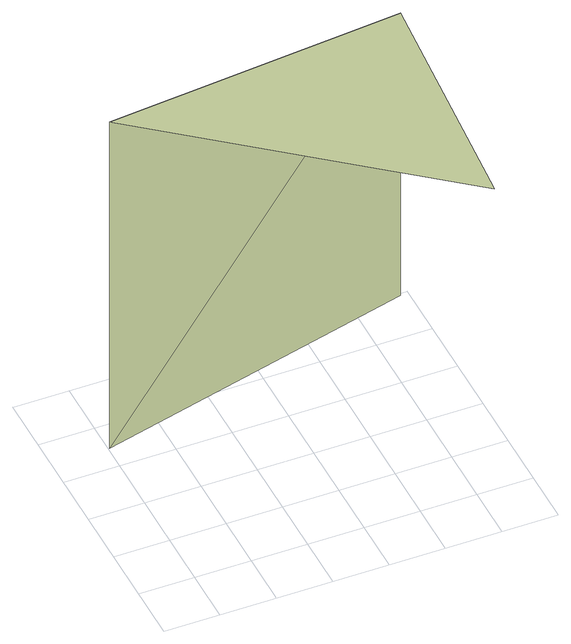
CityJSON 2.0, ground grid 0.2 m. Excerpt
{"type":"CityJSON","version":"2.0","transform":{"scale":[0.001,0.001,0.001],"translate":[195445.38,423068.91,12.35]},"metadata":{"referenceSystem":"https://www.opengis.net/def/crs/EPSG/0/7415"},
"CityObjects":{
"landuse1":{"type":"LandUse","attributes":{"3df_class":"Terrain","bgt_status":"bestaand","bgt_functie":"berm","relatievehoogteligging":0,"bgt_fysiekvoorkomen":"groenvoorziening","ondersteunendwegdeeloptalud":"false","plus_fysiekvoorkomen":"gras- en kruidachtigen","aantal_punten":0},"geometry":[{"type":"MultiSurface","lod":"1","boundaries":[[[0,1,2]],[[1,3,2]],[[0,2,4]]]}]}
},
"vertices":[
[4,690,10],[4,690,1420],[1170,991,1230],[1065,6,1300],[1170,991,10]
]}
